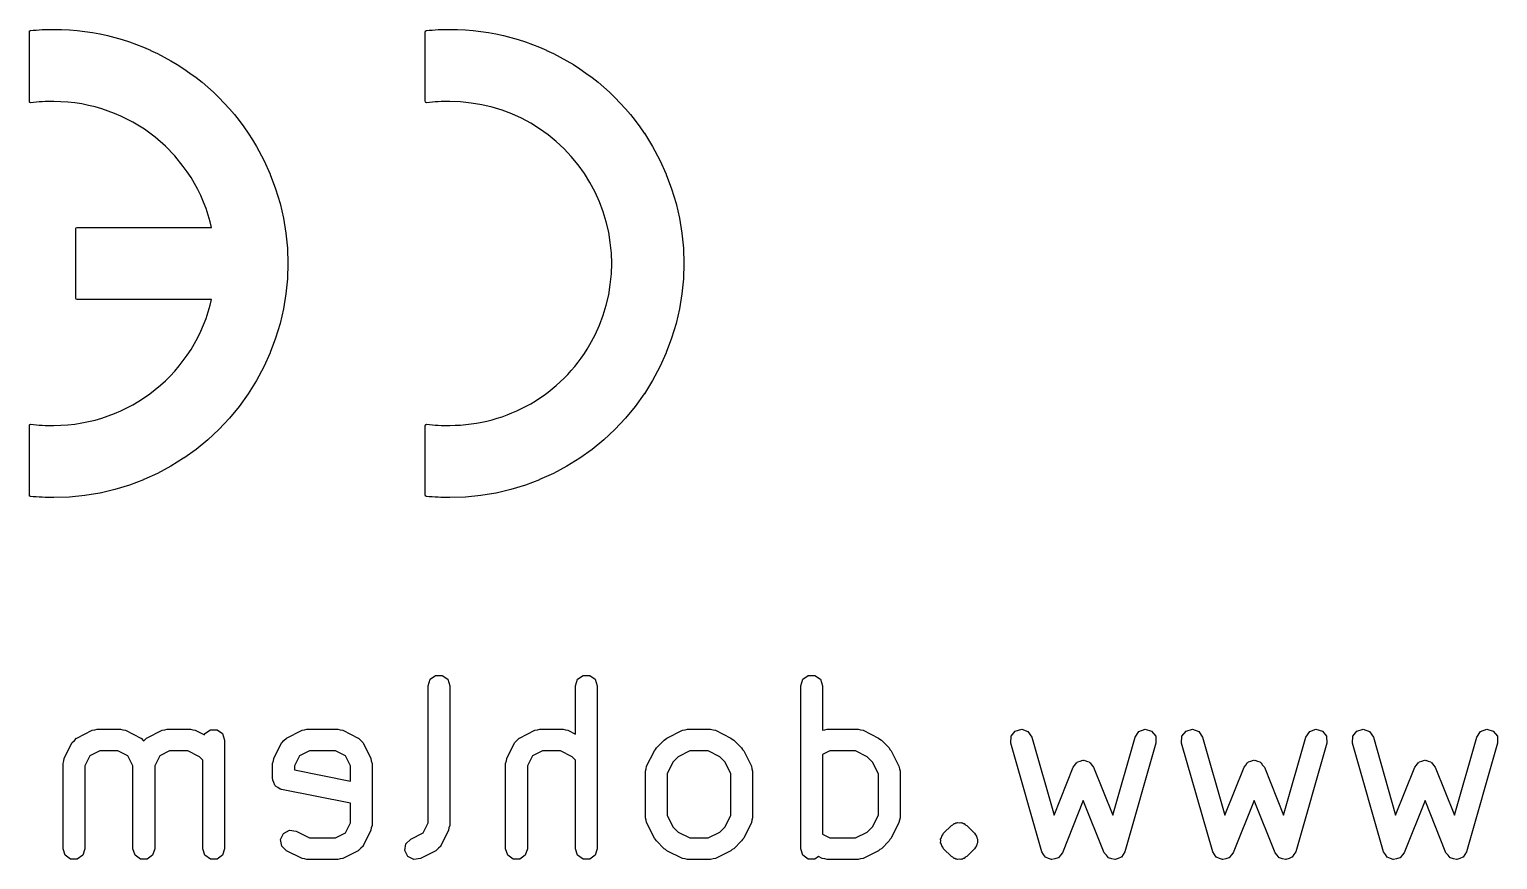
# Model space of a CAD drawing. Extents: x 135.7 to 179.4, y -147.5 to -55.1.
# Drawn here: x 154.61 to 168.11, y -72.15 to -64.52 of the extents above; entities that cross this region are included whole.
import ezdxf

# ---------------------------------------------------------------- set-up
doc = ezdxf.new("R2010")
doc.units = 0
doc.layers.add('BLACK', color=7, linetype='CONTINUOUS')

msp = doc.modelspace()

# ---------------------------------------------------------------- linework, layer by layer
at = {"layer": 'BLACK', "linetype": 'CONTINUOUS'}
for p, q in [((154.606, -64.5369), (154.607, -64.5335)), ((154.606, -65.1797), (154.606, -64.5369)), ((154.607, -64.5335), (154.608, -64.53)), ((154.608, -64.5298), (154.609, -64.5293)), ((154.608, -64.53), (154.608, -64.5298)), ((154.609, -64.5293), (154.612, -64.5279)), ((154.612, -64.5279), (154.615, -64.5262)), ((154.615, -64.5262), (154.642, -64.5237)), ((154.642, -64.5237), (154.669, -64.5215)), ((154.642, -64.5237), (154.642, -64.5237)), ((154.642, -64.5237), (154.642, -64.5237)), ((154.669, -64.5215), (154.696, -64.5196)), ((154.669, -64.5215), (154.669, -64.5215)), ((154.669, -64.5215), (154.669, -64.5215)), ((154.696, -64.5196), (154.723, -64.5181)), ((154.696, -64.5196), (154.696, -64.5196)), ((154.696, -64.5196), (154.696, -64.5196)), ((154.723, -64.5181), (154.75, -64.5169)), ((154.723, -64.5181), (154.723, -64.5181)), ((154.723, -64.5181), (154.723, -64.5181)), ((154.75, -64.5169), (154.777, -64.5161)), ((154.75, -64.5169), (154.75, -64.5169)), ((154.75, -64.5169), (154.75, -64.5169)), ((154.777, -64.5161), (154.803, -64.5156)), ((154.777, -64.5161), (154.777, -64.5161)), ((154.777, -64.5161), (154.777, -64.5161)), ((154.803, -64.5156), (154.804, -64.5156)), ((154.804, -64.5156), (154.83, -64.5154)), ((154.804, -64.5156), (154.804, -64.5156)), ((154.83, -64.5154), (154.831, -64.5155)), ((154.831, -64.5155), (154.831, -64.5154)), ((154.831, -64.5154), (154.902, -64.5166)), ((154.902, -64.5166), (154.902, -64.5167)), ((154.902, -64.5167), (154.903, -64.5166)), ((154.903, -64.5166), (154.974, -64.5202)), ((154.974, -64.5202), (154.974, -64.5202)), ((154.974, -64.5202), (154.974, -64.5202)), ((154.974, -64.5202), (155.045, -64.5261)), ((155.045, -64.5261), (155.045, -64.5262)), ((155.045, -64.5262), (155.045, -64.5261)), ((155.045, -64.5261), (155.116, -64.5343)), ((155.116, -64.5343), (155.116, -64.5344)), ((155.116, -64.5344), (155.116, -64.5344)), ((155.116, -64.5344), (155.186, -64.5448)), ((155.186, -64.5448), (155.186, -64.5449)), ((155.186, -64.5449), (155.186, -64.5449)), ((155.186, -64.5449), (155.255, -64.5576)), ((155.255, -64.5576), (155.255, -64.5577)), ((155.255, -64.5577), (155.256, -64.5577)), ((155.256, -64.5577), (155.324, -64.5727)), ((158.248, -64.5369), (158.25, -64.5335)), ((158.248, -65.1797), (158.248, -64.5369)), ((158.25, -64.5335), (158.251, -64.53)), ((158.251, -64.5298), (158.252, -64.5293)), ((158.251, -64.53), (158.251, -64.5298)), ((158.252, -64.5293), (158.255, -64.5279)), ((158.255, -64.5279), (158.258, -64.5262)), ((158.258, -64.5262), (158.285, -64.5237)), ((158.285, -64.5237), (158.312, -64.5215)), ((158.285, -64.5237), (158.285, -64.5237)), ((158.285, -64.5237), (158.285, -64.5237)), ((158.312, -64.5215), (158.339, -64.5196)), ((158.312, -64.5215), (158.312, -64.5215)), ((158.312, -64.5215), (158.312, -64.5215)), ((158.339, -64.5196), (158.365, -64.5181)), ((158.339, -64.5196), (158.339, -64.5196)), ((158.339, -64.5196), (158.339, -64.5196)), ((158.365, -64.5181), (158.366, -64.5181)), ((158.366, -64.5181), (158.392, -64.5169)), ((158.366, -64.5181), (158.366, -64.5181)), ((158.392, -64.5169), (158.392, -64.5169)), ((158.392, -64.5169), (158.393, -64.5169)), ((158.393, -64.5169), (158.419, -64.5161)), ((158.419, -64.5161), (158.419, -64.5161)), ((158.419, -64.5161), (158.42, -64.5161)), ((158.42, -64.5161), (158.446, -64.5156)), ((158.446, -64.5156), (158.473, -64.5154)), ((158.446, -64.5156), (158.446, -64.5156)), ((158.446, -64.5156), (158.446, -64.5156)), ((158.473, -64.5155), (158.474, -64.5154)), ((158.473, -64.5154), (158.473, -64.5155)), ((158.474, -64.5154), (158.545, -64.5166)), ((158.545, -64.5166), (158.545, -64.5167)), ((158.545, -64.5167), (158.545, -64.5166)), ((158.545, -64.5166), (158.617, -64.5202)), ((158.617, -64.5202), (158.617, -64.5202)), ((158.617, -64.5202), (158.617, -64.5202)), ((158.617, -64.5202), (158.688, -64.5261)), ((158.688, -64.5261), (158.688, -64.5262)), ((158.688, -64.5262), (158.688, -64.5261)), ((158.688, -64.5261), (158.758, -64.5343)), ((158.758, -64.5343), (158.759, -64.5344)), ((158.759, -64.5344), (158.759, -64.5344)), ((158.759, -64.5344), (158.829, -64.5448)), ((158.829, -64.5448), (158.829, -64.5449)), ((158.829, -64.5449), (158.829, -64.5449)), ((158.829, -64.5449), (158.898, -64.5576)), ((158.898, -64.5576), (158.898, -64.5577)), ((158.898, -64.5577), (158.898, -64.5577)), ((158.898, -64.5577), (158.967, -64.5727)), ((155.324, -64.5727), (155.324, -64.5728)), ((155.324, -64.5728), (155.324, -64.5728)), ((155.324, -64.5728), (155.392, -64.5899)), ((155.392, -64.5899), (155.392, -64.59)), ((155.392, -64.59), (155.393, -64.59)), ((155.393, -64.59), (155.46, -64.6093)), ((155.46, -64.6093), (155.46, -64.6094)), ((155.46, -64.6094), (155.46, -64.6094)), ((155.46, -64.6094), (155.526, -64.6309)), ((155.526, -64.6309), (155.526, -64.631)), ((155.526, -64.631), (155.527, -64.631)), ((155.527, -64.631), (155.592, -64.6546)), ((155.592, -64.6546), (155.592, -64.6547)), ((155.592, -64.6547), (155.593, -64.6547)), ((155.593, -64.6547), (155.657, -64.6804)), ((155.657, -64.6804), (155.657, -64.6805)), ((155.657, -64.6805), (155.657, -64.6805)), ((155.657, -64.6805), (155.721, -64.7082)), ((158.967, -64.5727), (158.967, -64.5728)), ((158.967, -64.5728), (158.967, -64.5728)), ((158.967, -64.5728), (159.035, -64.5899)), ((159.035, -64.5899), (159.035, -64.59)), ((159.035, -64.59), (159.035, -64.59)), ((159.035, -64.59), (159.103, -64.6093)), ((159.103, -64.6093), (159.103, -64.6094)), ((159.103, -64.6094), (159.103, -64.6094)), ((159.103, -64.6094), (159.169, -64.6309)), ((159.169, -64.6309), (159.169, -64.631)), ((159.169, -64.631), (159.17, -64.631)), ((159.17, -64.631), (159.235, -64.6546)), ((159.235, -64.6546), (159.235, -64.6547)), ((159.235, -64.6547), (159.235, -64.6547)), ((159.235, -64.6547), (159.3, -64.6804)), ((159.3, -64.6804), (159.3, -64.6805)), ((159.3, -64.6805), (159.3, -64.6805)), ((159.3, -64.6805), (159.364, -64.7082)), ((155.721, -64.7082), (155.721, -64.7083)), ((155.721, -64.7083), (155.721, -64.7083)), ((155.721, -64.7083), (155.784, -64.7381)), ((155.784, -64.7381), (155.784, -64.7382)), ((155.784, -64.7382), (155.785, -64.7382)), ((155.785, -64.7382), (155.846, -64.77)), ((155.846, -64.77), (155.846, -64.7701)), ((155.846, -64.7701), (155.847, -64.7701)), ((155.847, -64.7701), (155.907, -64.8038)), ((155.907, -64.8038), (155.907, -64.804)), ((155.907, -64.804), (155.907, -64.804)), ((155.907, -64.804), (155.967, -64.8397)), ((159.364, -64.7082), (159.364, -64.7083)), ((159.364, -64.7083), (159.364, -64.7083)), ((159.364, -64.7083), (159.427, -64.7381)), ((159.427, -64.7381), (159.427, -64.7382)), ((159.427, -64.7382), (159.427, -64.7382)), ((159.427, -64.7382), (159.489, -64.77)), ((159.489, -64.77), (159.489, -64.7701)), ((159.489, -64.7701), (159.489, -64.7701)), ((159.489, -64.7701), (159.55, -64.8038)), ((159.55, -64.8038), (159.55, -64.804)), ((159.55, -64.804), (159.55, -64.804)), ((159.55, -64.804), (159.61, -64.8397)), ((155.967, -64.8397), (155.967, -64.8398)), ((155.967, -64.8398), (155.967, -64.8398)), ((155.967, -64.8398), (156.026, -64.8774)), ((156.026, -64.8774), (156.026, -64.8776)), ((156.026, -64.8776), (156.026, -64.8776)), ((156.026, -64.8776), (156.083, -64.9171)), ((156.083, -64.9171), (156.083, -64.9172)), ((156.083, -64.9172), (156.083, -64.9173)), ((156.083, -64.9173), (156.139, -64.9586)), ((156.139, -64.9586), (156.139, -64.9587)), ((156.139, -64.9587), (156.139, -64.9588)), ((156.139, -64.9588), (156.194, -65.0019)), ((159.61, -64.8397), (159.61, -64.8398)), ((159.61, -64.8398), (159.61, -64.8398)), ((159.61, -64.8398), (159.668, -64.8774)), ((159.668, -64.8774), (159.669, -64.8776)), ((159.669, -64.8776), (159.669, -64.8776)), ((159.669, -64.8776), (159.726, -64.9171)), ((159.726, -64.9171), (159.726, -64.9172)), ((159.726, -64.9172), (159.726, -64.9173)), ((159.726, -64.9173), (159.782, -64.9586)), ((159.782, -64.9586), (159.782, -64.9587)), ((159.782, -64.9587), (159.782, -64.9588)), ((159.782, -64.9588), (159.837, -65.0019)), ((156.194, -65.0019), (156.194, -65.0021)), ((156.194, -65.0021), (156.194, -65.0021)), ((156.194, -65.0021), (156.247, -65.0471)), ((156.247, -65.0471), (156.247, -65.0472)), ((156.247, -65.0472), (156.248, -65.0473)), ((156.248, -65.0473), (156.299, -65.094)), ((156.299, -65.094), (156.299, -65.0942)), ((156.299, -65.0942), (156.3, -65.0943)), ((156.3, -65.0943), (156.35, -65.1427)), ((159.837, -65.0019), (159.837, -65.0021)), ((159.837, -65.0021), (159.837, -65.0021)), ((159.837, -65.0021), (159.89, -65.0471)), ((159.89, -65.0471), (159.89, -65.0472)), ((159.89, -65.0472), (159.89, -65.0473)), ((159.89, -65.0473), (159.942, -65.094)), ((159.942, -65.094), (159.942, -65.0942)), ((159.942, -65.0942), (159.942, -65.0943)), ((159.942, -65.0943), (159.993, -65.1427)), ((154.606, -65.1803), (154.606, -65.1797)), ((154.606, -65.1809), (154.606, -65.1803)), ((154.607, -65.184), (154.606, -65.1809)), ((154.609, -65.1873), (154.607, -65.184)), ((154.609, -65.1875), (154.609, -65.1873)), ((154.61, -65.1881), (154.609, -65.1875)), ((154.613, -65.1891), (154.61, -65.1881)), ((154.616, -65.1904), (154.613, -65.1891)), ((154.617, -65.1902), (154.616, -65.1904)), ((154.644, -65.1874), (154.617, -65.1904)), ((154.617, -65.1904), (154.617, -65.1902)), ((154.671, -65.1848), (154.644, -65.1874)), ((154.697, -65.1828), (154.671, -65.1848)), ((154.724, -65.1812), (154.697, -65.1828)), ((154.75, -65.1801), (154.724, -65.1812)), ((154.777, -65.1795), (154.75, -65.1801)), ((154.804, -65.1794), (154.777, -65.1795)), ((154.83, -65.1797), (154.804, -65.1794)), ((154.896, -65.1811), (154.83, -65.1797)), ((154.96, -65.1853), (154.896, -65.1811)), ((155.024, -65.1923), (154.96, -65.1853)), ((155.088, -65.2019), (155.024, -65.1923)), ((155.15, -65.2142), (155.088, -65.2019)), ((155.212, -65.2291), (155.15, -65.2142)), ((155.272, -65.2465), (155.212, -65.2291)), ((156.35, -65.1427), (156.35, -65.1429)), ((156.35, -65.1429), (156.35, -65.143)), ((156.35, -65.143), (156.399, -65.1931)), ((156.399, -65.1931), (156.399, -65.1933)), ((156.399, -65.1933), (156.399, -65.1934)), ((156.399, -65.1934), (156.446, -65.2453)), ((158.249, -65.1803), (158.248, -65.1797)), ((158.248, -65.1809), (158.249, -65.1803)), ((158.25, -65.184), (158.248, -65.1809)), ((158.252, -65.1873), (158.25, -65.184)), ((158.252, -65.1875), (158.252, -65.1873)), ((158.252, -65.1881), (158.252, -65.1875)), ((158.256, -65.1891), (158.252, -65.1881)), ((158.259, -65.1904), (158.256, -65.1891)), ((158.26, -65.1902), (158.259, -65.1904)), ((158.287, -65.1874), (158.26, -65.1904)), ((158.26, -65.1904), (158.26, -65.1902)), ((158.313, -65.1848), (158.287, -65.1874)), ((158.34, -65.1828), (158.313, -65.1848)), ((158.367, -65.1812), (158.34, -65.1828)), ((158.393, -65.1801), (158.367, -65.1812)), ((158.42, -65.1795), (158.393, -65.1801)), ((158.446, -65.1794), (158.42, -65.1795)), ((158.473, -65.1797), (158.446, -65.1794)), ((158.573, -65.183), (158.473, -65.1797)), ((158.671, -65.1928), (158.573, -65.183)), ((158.767, -65.2089), (158.671, -65.1928)), ((158.862, -65.2312), (158.767, -65.2089)), ((158.955, -65.2596), (158.862, -65.2312)), ((159.993, -65.1427), (159.993, -65.1429)), ((159.993, -65.1429), (159.993, -65.143)), ((159.993, -65.143), (160.042, -65.1931)), ((160.042, -65.1931), (160.042, -65.1933)), ((160.042, -65.1933), (160.042, -65.1934)), ((160.042, -65.1934), (160.089, -65.2453)), ((155.332, -65.2664), (155.272, -65.2465)), ((155.39, -65.2887), (155.332, -65.2664)), ((155.448, -65.3134), (155.39, -65.2887)), ((155.559, -65.3697), (155.448, -65.3134)), ((156.446, -65.2453), (156.446, -65.2454)), ((156.446, -65.2454), (156.447, -65.2455)), ((156.447, -65.2455), (156.492, -65.299)), ((156.492, -65.299), (156.492, -65.2992)), ((156.492, -65.2992), (156.492, -65.2993)), ((156.492, -65.2993), (156.536, -65.3545)), ((156.536, -65.3545), (156.536, -65.3547)), ((156.536, -65.3547), (156.537, -65.3548)), ((156.537, -65.3548), (156.579, -65.4115)), ((159.045, -65.2938), (158.955, -65.2596)), ((159.133, -65.3337), (159.045, -65.2938)), ((159.218, -65.3792), (159.133, -65.3337)), ((160.089, -65.2453), (160.089, -65.2454)), ((160.089, -65.2454), (160.089, -65.2455)), ((160.089, -65.2455), (160.135, -65.299)), ((160.135, -65.299), (160.135, -65.2992)), ((160.135, -65.2992), (160.135, -65.2993)), ((160.135, -65.2993), (160.179, -65.3545)), ((160.179, -65.3545), (160.179, -65.3547)), ((160.179, -65.3547), (160.179, -65.3548)), ((160.179, -65.3548), (160.222, -65.4115)), ((155.664, -65.4349), (155.559, -65.3697)), ((155.764, -65.5085), (155.664, -65.4349)), ((156.579, -65.4115), (156.579, -65.4117)), ((156.579, -65.4117), (156.579, -65.4118)), ((156.579, -65.4118), (156.62, -65.4701)), ((156.62, -65.4701), (156.62, -65.4703)), ((156.62, -65.4703), (156.62, -65.4704)), ((156.62, -65.4704), (156.658, -65.5303)), ((159.3, -65.4301), (159.218, -65.3792)), ((159.378, -65.4862), (159.3, -65.4301)), ((159.453, -65.5474), (159.378, -65.4862)), ((160.222, -65.4115), (160.222, -65.4117)), ((160.222, -65.4117), (160.222, -65.4118)), ((160.222, -65.4118), (160.262, -65.4701)), ((160.262, -65.4701), (160.262, -65.4703)), ((160.262, -65.4703), (160.263, -65.4704)), ((160.263, -65.4704), (160.301, -65.5303)), ((155.857, -65.5901), (155.764, -65.5085)), ((155.944, -65.6793), (155.857, -65.5901)), ((156.658, -65.5303), (156.658, -65.5305)), ((156.658, -65.5305), (156.659, -65.5306)), ((156.659, -65.5306), (156.695, -65.592)), ((156.695, -65.592), (156.696, -65.5923)), ((156.696, -65.5923), (156.696, -65.5925)), ((156.696, -65.5925), (156.763, -65.7185)), ((159.524, -65.6136), (159.453, -65.5474)), ((159.591, -65.6845), (159.524, -65.6136)), ((160.301, -65.5303), (160.301, -65.5305)), ((160.301, -65.5305), (160.301, -65.5306)), ((160.301, -65.5306), (160.338, -65.592)), ((160.338, -65.592), (160.338, -65.5923)), ((160.338, -65.5923), (160.339, -65.5925)), ((160.339, -65.5925), (160.406, -65.7185)), ((156.022, -65.7757), (155.944, -65.6793)), ((156.763, -65.7185), (156.763, -65.7189)), ((156.763, -65.7189), (156.763, -65.7192)), ((156.763, -65.7192), (156.822, -65.8484)), ((159.653, -65.76), (159.591, -65.6845)), ((159.711, -65.84), (159.653, -65.76)), ((160.406, -65.7185), (160.406, -65.7189)), ((160.406, -65.7189), (160.406, -65.7192)), ((160.406, -65.7192), (160.464, -65.8484)), ((156.059, -65.8264), (156.022, -65.7757)), ((156.093, -65.8787), (156.059, -65.8264)), ((156.125, -65.9327), (156.093, -65.8787)), ((156.822, -65.8484), (156.822, -65.8488)), ((156.822, -65.8488), (156.822, -65.849)), ((156.822, -65.849), (156.871, -65.9809)), ((159.763, -65.9243), (159.711, -65.84)), ((160.464, -65.8484), (160.465, -65.8488)), ((160.465, -65.8488), (160.465, -65.849)), ((160.465, -65.849), (160.514, -65.9809)), ((156.155, -65.9881), (156.125, -65.9327)), ((156.183, -66.045), (156.155, -65.9881)), ((156.871, -65.9809), (156.871, -65.9813)), ((156.871, -65.9813), (156.871, -65.9816)), ((156.871, -65.9816), (156.912, -66.1157)), ((159.81, -66.0119), (159.763, -65.9243)), ((159.85, -66.1017), (159.81, -66.0119)), ((160.514, -65.9809), (160.514, -65.9813)), ((160.514, -65.9813), (160.514, -65.9816)), ((160.514, -65.9816), (160.555, -66.1157)), ((156.208, -66.1034), (156.183, -66.045)), ((156.231, -66.1631), (156.208, -66.1034)), ((156.252, -66.2241), (156.231, -66.1631)), ((156.912, -66.1157), (156.912, -66.1161)), ((156.912, -66.1161), (156.912, -66.1164)), ((156.912, -66.1164), (156.943, -66.2524)), ((159.885, -66.1934), (159.85, -66.1017)), ((160.555, -66.1157), (160.555, -66.1161)), ((160.555, -66.1161), (160.555, -66.1164)), ((160.555, -66.1164), (160.586, -66.2524)), ((156.27, -66.2864), (156.252, -66.2241)), ((156.282, -66.3368), (156.27, -66.2864)), ((156.943, -66.2524), (156.943, -66.2527)), ((156.943, -66.2527), (156.944, -66.2531)), ((156.944, -66.2531), (156.966, -66.3904)), ((159.913, -66.2866), (159.885, -66.1934)), ((159.935, -66.3811), (159.913, -66.2866)), ((160.586, -66.2524), (160.586, -66.2527)), ((160.586, -66.2527), (160.586, -66.2531)), ((160.586, -66.2531), (160.609, -66.3904)), ((155.034, -66.3475), (155.037, -66.34)), ((155.034, -66.9904), (155.034, -66.3475)), ((155.037, -66.34), (155.045, -66.3368)), ((155.045, -66.3368), (156.282, -66.3368)), ((156.966, -66.3904), (156.966, -66.3907)), ((156.966, -66.3907), (156.966, -66.3911)), ((156.966, -66.3911), (156.98, -66.5293)), ((159.95, -66.4765), (159.935, -66.3811)), ((160.609, -66.3904), (160.609, -66.3907)), ((160.609, -66.3907), (160.609, -66.3911)), ((160.609, -66.3911), (160.622, -66.5293)), ((156.98, -66.5293), (156.979, -66.5296)), ((156.979, -66.5296), (156.98, -66.53)), ((156.98, -66.53), (156.984, -66.6686)), ((159.96, -66.5726), (159.95, -66.4765)), ((159.963, -66.669), (159.96, -66.5726)), ((160.622, -66.5293), (160.622, -66.5296)), ((160.622, -66.5296), (160.622, -66.53)), ((160.622, -66.53), (160.627, -66.6686)), ((156.984, -66.6693), (156.98, -66.808)), ((156.984, -66.6686), (156.984, -66.669)), ((156.984, -66.669), (156.984, -66.6693)), ((159.96, -66.7653), (159.963, -66.669)), ((160.627, -66.6693), (160.622, -66.808)), ((160.627, -66.6686), (160.627, -66.669)), ((160.627, -66.669), (160.627, -66.6693)), ((156.98, -66.8087), (156.966, -66.9469)), ((156.98, -66.808), (156.979, -66.8083)), ((156.979, -66.8083), (156.98, -66.8087)), ((159.95, -66.8614), (159.96, -66.7653)), ((160.622, -66.8087), (160.609, -66.9469)), ((160.622, -66.808), (160.622, -66.8083)), ((160.622, -66.8083), (160.622, -66.8087)), ((156.966, -66.9476), (156.944, -67.0849)), ((156.966, -66.9469), (156.966, -66.9472)), ((156.966, -66.9472), (156.966, -66.9476)), ((159.913, -67.0513), (159.935, -66.9568)), ((159.935, -66.9568), (159.95, -66.8614)), ((160.609, -66.9476), (160.586, -67.0849)), ((160.609, -66.9469), (160.609, -66.9472)), ((160.609, -66.9472), (160.609, -66.9476)), ((155.037, -66.998), (155.034, -66.9904)), ((155.045, -67.0011), (155.037, -66.998)), ((156.282, -67.0011), (155.045, -67.0011)), ((156.231, -67.1749), (156.252, -67.1139)), ((156.252, -67.1139), (156.27, -67.0516)), ((156.27, -67.0516), (156.282, -67.0011)), ((156.943, -67.0856), (156.912, -67.2215)), ((156.944, -67.0849), (156.943, -67.0852)), ((156.943, -67.0852), (156.943, -67.0856)), ((159.885, -67.1446), (159.913, -67.0513)), ((160.586, -67.0856), (160.555, -67.2215)), ((160.586, -67.0849), (160.586, -67.0852)), ((160.586, -67.0852), (160.586, -67.0856)), ((156.183, -67.2929), (156.208, -67.2346)), ((156.208, -67.2346), (156.231, -67.1749)), ((156.912, -67.2222), (156.871, -67.3564)), ((156.912, -67.2215), (156.912, -67.2218)), ((156.912, -67.2218), (156.912, -67.2222)), ((159.81, -67.326), (159.85, -67.2362)), ((159.85, -67.2362), (159.885, -67.1446)), ((160.555, -67.2222), (160.514, -67.3564)), ((160.555, -67.2215), (160.555, -67.2218)), ((160.555, -67.2218), (160.555, -67.2222)), ((156.125, -67.4053), (156.155, -67.3499)), ((156.155, -67.3499), (156.183, -67.2929)), ((156.871, -67.357), (156.822, -67.4889)), ((156.871, -67.3564), (156.871, -67.3566)), ((156.871, -67.3566), (156.871, -67.357)), ((159.763, -67.4137), (159.81, -67.326)), ((160.514, -67.357), (160.465, -67.4889)), ((160.514, -67.3564), (160.514, -67.3566)), ((160.514, -67.3566), (160.514, -67.357)), ((156.022, -67.5623), (156.059, -67.5116)), ((156.059, -67.5116), (156.093, -67.4592)), ((156.093, -67.4592), (156.125, -67.4053)), ((156.822, -67.4896), (156.763, -67.6188)), ((156.822, -67.4889), (156.822, -67.4892)), ((156.822, -67.4892), (156.822, -67.4896)), ((159.683, -67.5385), (159.711, -67.4979)), ((159.711, -67.4979), (159.738, -67.4563)), ((159.738, -67.4563), (159.763, -67.4137)), ((160.464, -67.4896), (160.406, -67.6188)), ((160.465, -67.4892), (160.464, -67.4896)), ((160.465, -67.4889), (160.465, -67.4892)), ((155.901, -67.7042), (155.944, -67.6587)), ((155.944, -67.6587), (155.984, -67.6114)), ((155.984, -67.6114), (156.022, -67.5623)), ((156.763, -67.6194), (156.696, -67.7454)), ((156.763, -67.6188), (156.763, -67.619)), ((156.763, -67.619), (156.763, -67.6194)), ((159.558, -67.6895), (159.591, -67.6535)), ((159.591, -67.6535), (159.623, -67.6162)), ((159.623, -67.6162), (159.653, -67.5779)), ((159.653, -67.5779), (159.683, -67.5385)), ((160.406, -67.6194), (160.339, -67.7454)), ((160.406, -67.6188), (160.406, -67.619)), ((160.406, -67.619), (160.406, -67.6194)), ((155.764, -67.8295), (155.812, -67.7896)), ((155.812, -67.7896), (155.857, -67.7478)), ((155.857, -67.7478), (155.901, -67.7042)), ((156.695, -67.7461), (156.62, -67.8674)), ((156.696, -67.7454), (156.695, -67.7457)), ((156.695, -67.7457), (156.695, -67.7461)), ((159.416, -67.8217), (159.453, -67.7905)), ((159.453, -67.7905), (159.489, -67.758)), ((159.489, -67.758), (159.524, -67.7244)), ((159.524, -67.7244), (159.558, -67.6895)), ((160.338, -67.7461), (160.263, -67.8674)), ((160.339, -67.7454), (160.338, -67.7457)), ((160.338, -67.7457), (160.338, -67.7461)), ((155.612, -67.9367), (155.664, -67.903)), ((155.664, -67.903), (155.715, -67.8673)), ((155.715, -67.8673), (155.764, -67.8295)), ((156.619, -67.8679), (156.537, -67.983)), ((156.62, -67.8676), (156.619, -67.8679)), ((156.62, -67.8674), (156.62, -67.8676)), ((159.218, -67.9587), (159.259, -67.934)), ((159.259, -67.934), (159.3, -67.9078)), ((159.3, -67.9078), (159.34, -67.8804)), ((159.34, -67.8804), (159.378, -67.8517)), ((159.378, -67.8517), (159.416, -67.8217)), ((160.262, -67.8679), (160.18, -67.983)), ((160.263, -67.8674), (160.262, -67.8676)), ((160.262, -67.8676), (160.262, -67.8679)), ((155.332, -68.0715), (155.39, -68.0492)), ((155.39, -68.0492), (155.448, -68.0245)), ((155.448, -68.0245), (155.504, -67.9975)), ((155.504, -67.9975), (155.559, -67.9682)), ((155.559, -67.9682), (155.612, -67.9367)), ((156.536, -67.9836), (156.447, -68.0923)), ((156.537, -67.983), (156.536, -67.9832)), ((156.536, -67.9832), (156.536, -67.9836)), ((158.955, -68.0784), (159, -68.062)), ((159, -68.062), (159.045, -68.0442)), ((159.045, -68.0442), (159.089, -68.0249)), ((159.089, -68.0249), (159.133, -68.0042)), ((159.133, -68.0042), (159.176, -67.9822)), ((159.176, -67.9822), (159.218, -67.9587)), ((160.179, -67.9836), (160.09, -68.0923)), ((160.18, -67.983), (160.179, -67.9832)), ((160.179, -67.9832), (160.179, -67.9836)), ((154.606, -68.157), (154.607, -68.1539)), ((154.606, -68.1576), (154.606, -68.157)), ((154.606, -68.1582), (154.606, -68.1576)), ((154.606, -68.8011), (154.606, -68.1582)), ((154.607, -68.1539), (154.609, -68.1507)), ((154.609, -68.1504), (154.61, -68.1499)), ((154.609, -68.1507), (154.609, -68.1504)), ((154.61, -68.1499), (154.613, -68.1489)), ((154.613, -68.1489), (154.616, -68.1475)), ((154.616, -68.1475), (154.617, -68.1478)), ((154.617, -68.1478), (154.617, -68.1476)), ((154.617, -68.1476), (154.644, -68.1506)), ((154.644, -68.1506), (154.671, -68.1531)), ((154.671, -68.1531), (154.697, -68.1552)), ((154.697, -68.1552), (154.724, -68.1567)), ((154.724, -68.1567), (154.75, -68.1578)), ((154.75, -68.1578), (154.777, -68.1585)), ((154.777, -68.1585), (154.804, -68.1586)), ((154.804, -68.1586), (154.83, -68.1583)), ((154.83, -68.1583), (154.896, -68.1568)), ((154.896, -68.1568), (154.96, -68.1526)), ((154.96, -68.1526), (155.024, -68.1457)), ((155.024, -68.1457), (155.088, -68.136)), ((155.088, -68.136), (155.15, -68.1237)), ((155.15, -68.1237), (155.212, -68.1088)), ((155.212, -68.1088), (155.272, -68.0914)), ((155.272, -68.0914), (155.332, -68.0715)), ((156.35, -68.1954), (156.248, -68.2905)), ((156.446, -68.0928), (156.35, -68.1949)), ((156.35, -68.1949), (156.35, -68.195)), ((156.35, -68.195), (156.35, -68.1954)), ((156.447, -68.0923), (156.446, -68.0925)), ((156.446, -68.0925), (156.446, -68.0928)), ((158.248, -68.157), (158.25, -68.1539)), ((158.249, -68.1576), (158.248, -68.157)), ((158.248, -68.1582), (158.249, -68.1576)), ((158.248, -68.8011), (158.248, -68.1582)), ((158.25, -68.1539), (158.252, -68.1507)), ((158.252, -68.1499), (158.256, -68.1489)), ((158.252, -68.1504), (158.252, -68.1499)), ((158.252, -68.1507), (158.252, -68.1504)), ((158.256, -68.1489), (158.259, -68.1475)), ((158.259, -68.1475), (158.26, -68.1478)), ((158.26, -68.1478), (158.26, -68.1476)), ((158.26, -68.1476), (158.287, -68.1506)), ((158.287, -68.1506), (158.313, -68.1531)), ((158.313, -68.1531), (158.34, -68.1552)), ((158.34, -68.1552), (158.367, -68.1567)), ((158.367, -68.1567), (158.393, -68.1578)), ((158.393, -68.1578), (158.42, -68.1585)), ((158.42, -68.1585), (158.446, -68.1586)), ((158.446, -68.1586), (158.473, -68.1583)), ((158.473, -68.1583), (158.523, -68.1574)), ((158.473, -68.1583), (158.473, -68.1583)), ((158.523, -68.1574), (158.573, -68.155)), ((158.573, -68.155), (158.622, -68.1509)), ((158.622, -68.1509), (158.671, -68.1452)), ((158.671, -68.1452), (158.719, -68.1379)), ((158.719, -68.1379), (158.767, -68.129)), ((158.767, -68.129), (158.815, -68.1186)), ((158.815, -68.1186), (158.862, -68.1067)), ((158.862, -68.1067), (158.909, -68.0933)), ((158.909, -68.0933), (158.955, -68.0784)), ((159.993, -68.1954), (159.891, -68.2905)), ((160.089, -68.0928), (159.993, -68.1949)), ((159.993, -68.1949), (159.993, -68.195)), ((159.993, -68.195), (159.993, -68.1954)), ((160.09, -68.0923), (160.089, -68.0925)), ((160.089, -68.0925), (160.089, -68.0928)), ((156.247, -68.291), (156.14, -68.3791)), ((156.248, -68.2905), (156.247, -68.2907)), ((156.247, -68.2907), (156.247, -68.291)), ((159.89, -68.291), (159.782, -68.3791)), ((159.891, -68.2905), (159.89, -68.2907)), ((159.89, -68.2907), (159.89, -68.291)), ((156.025, -68.4606), (155.908, -68.5338)), ((156.026, -68.4603), (156.025, -68.4606)), ((156.139, -68.3795), (156.026, -68.4602)), ((156.026, -68.4602), (156.026, -68.4603)), ((156.14, -68.3791), (156.139, -68.3792)), ((156.139, -68.3792), (156.139, -68.3795)), ((159.668, -68.4606), (159.55, -68.5338)), ((159.669, -68.4603), (159.668, -68.4606)), ((159.782, -68.3795), (159.669, -68.4602)), ((159.669, -68.4602), (159.669, -68.4603)), ((159.782, -68.3791), (159.782, -68.3792)), ((159.782, -68.3792), (159.782, -68.3795)), ((155.784, -68.5999), (155.658, -68.6574)), ((155.785, -68.5996), (155.784, -68.5997)), ((155.784, -68.5997), (155.784, -68.5999)), ((155.907, -68.5342), (155.785, -68.5996)), ((155.908, -68.5338), (155.907, -68.5339)), ((155.907, -68.5339), (155.907, -68.5342)), ((159.427, -68.5999), (159.3, -68.6574)), ((159.428, -68.5996), (159.427, -68.5997)), ((159.427, -68.5997), (159.427, -68.5999)), ((159.55, -68.5342), (159.428, -68.5996)), ((159.55, -68.5338), (159.55, -68.5339)), ((159.55, -68.5339), (159.55, -68.5342)), ((155.526, -68.7071), (155.393, -68.7479)), ((155.527, -68.7069), (155.526, -68.7069)), ((155.526, -68.7069), (155.526, -68.7071)), ((155.657, -68.6577), (155.527, -68.7069)), ((155.658, -68.6574), (155.657, -68.6574)), ((155.657, -68.6574), (155.657, -68.6577)), ((159.169, -68.7071), (159.036, -68.7479)), ((159.17, -68.7069), (159.169, -68.7069)), ((159.169, -68.7069), (159.169, -68.7071)), ((159.3, -68.6577), (159.17, -68.7069)), ((159.3, -68.6574), (159.3, -68.6574)), ((159.3, -68.6574), (159.3, -68.6577)), ((154.607, -68.8044), (154.606, -68.8011)), ((154.608, -68.8079), (154.607, -68.8044)), ((154.608, -68.8082), (154.608, -68.8079)), ((154.609, -68.8087), (154.608, -68.8082)), ((154.612, -68.8101), (154.609, -68.8087)), ((154.615, -68.8118), (154.612, -68.8101)), ((154.642, -68.8143), (154.615, -68.8118)), ((154.669, -68.8165), (154.642, -68.8143)), ((154.642, -68.8143), (154.642, -68.8143)), ((154.642, -68.8143), (154.642, -68.8143)), ((154.669, -68.8165), (154.669, -68.8164)), ((154.669, -68.8164), (154.669, -68.8165)), ((154.696, -68.8183), (154.669, -68.8165)), ((154.723, -68.8198), (154.696, -68.8183)), ((154.696, -68.8183), (154.696, -68.8183)), ((154.696, -68.8183), (154.696, -68.8183)), ((154.75, -68.821), (154.723, -68.8198)), ((154.723, -68.8198), (154.723, -68.8198)), ((154.723, -68.8198), (154.723, -68.8198)), ((154.777, -68.8219), (154.75, -68.821)), ((154.75, -68.821), (154.75, -68.821)), ((154.75, -68.821), (154.75, -68.821)), ((154.777, -68.8219), (154.777, -68.8218)), ((154.777, -68.8218), (154.777, -68.8219)), ((154.803, -68.8224), (154.777, -68.8219)), ((154.804, -68.8224), (154.803, -68.8224)), ((154.83, -68.8225), (154.804, -68.8224)), ((154.804, -68.8224), (154.804, -68.8224)), ((154.831, -68.8225), (154.83, -68.8225)), ((154.974, -68.8178), (154.831, -68.8225)), ((154.831, -68.8225), (154.831, -68.8225)), ((155.115, -68.8036), (154.974, -68.8177)), ((154.974, -68.8177), (154.974, -68.8176)), ((154.974, -68.8176), (154.974, -68.8178)), ((155.116, -68.8035), (155.115, -68.8036)), ((155.255, -68.7803), (155.116, -68.8036)), ((155.116, -68.8036), (155.116, -68.8035)), ((155.256, -68.7802), (155.255, -68.7801)), ((155.255, -68.7801), (155.255, -68.7803)), ((155.392, -68.7481), (155.256, -68.7802)), ((155.393, -68.7479), (155.392, -68.7479)), ((155.392, -68.7479), (155.392, -68.7481)), ((158.25, -68.8044), (158.248, -68.8011)), ((158.251, -68.8079), (158.25, -68.8044)), ((158.251, -68.8082), (158.251, -68.8079)), ((158.252, -68.8087), (158.251, -68.8082)), ((158.255, -68.8101), (158.252, -68.8087)), ((158.258, -68.8118), (158.255, -68.8101)), ((158.285, -68.8143), (158.258, -68.8118)), ((158.312, -68.8165), (158.285, -68.8143)), ((158.285, -68.8143), (158.285, -68.8143)), ((158.285, -68.8143), (158.285, -68.8143)), ((158.312, -68.8165), (158.312, -68.8164)), ((158.312, -68.8164), (158.312, -68.8165)), ((158.339, -68.8183), (158.312, -68.8165)), ((158.365, -68.8198), (158.339, -68.8183)), ((158.339, -68.8183), (158.339, -68.8183)), ((158.339, -68.8183), (158.339, -68.8183)), ((158.366, -68.8198), (158.365, -68.8198)), ((158.392, -68.821), (158.366, -68.8198)), ((158.366, -68.8198), (158.366, -68.8198)), ((158.393, -68.821), (158.392, -68.821)), ((158.392, -68.821), (158.392, -68.821)), ((158.419, -68.8219), (158.393, -68.821)), ((158.42, -68.8219), (158.419, -68.8218)), ((158.419, -68.8218), (158.419, -68.8219)), ((158.446, -68.8224), (158.42, -68.8219)), ((158.473, -68.8225), (158.446, -68.8224)), ((158.446, -68.8224), (158.446, -68.8224)), ((158.446, -68.8224), (158.446, -68.8224)), ((158.474, -68.8225), (158.473, -68.8225)), ((158.617, -68.8178), (158.474, -68.8225)), ((158.474, -68.8225), (158.474, -68.8225)), ((158.758, -68.8036), (158.617, -68.8177)), ((158.617, -68.8177), (158.617, -68.8176)), ((158.617, -68.8176), (158.617, -68.8178)), ((158.759, -68.8035), (158.758, -68.8036)), ((158.898, -68.7803), (158.759, -68.8036)), ((158.759, -68.8036), (158.759, -68.8035)), ((158.899, -68.7802), (158.898, -68.7801)), ((158.898, -68.7801), (158.898, -68.7803)), ((159.035, -68.7481), (158.899, -68.7802)), ((159.036, -68.7479), (159.035, -68.7479)), ((159.035, -68.7479), (159.035, -68.7481)), ((158.273, -70.5526), (158.292, -70.4938)), ((158.292, -70.4938), (158.342, -70.4575)), ((158.342, -70.4575), (158.404, -70.4575)), ((158.404, -70.4575), (158.454, -70.4938)), ((158.454, -70.4938), (158.473, -70.5526)), ((159.63, -70.5526), (159.649, -70.4938)), ((159.649, -70.4938), (159.699, -70.4575)), ((159.699, -70.4575), (159.761, -70.4575)), ((159.761, -70.4575), (159.811, -70.4938)), ((159.811, -70.4938), (159.83, -70.5526)), ((161.701, -70.5526), (161.721, -70.4938)), ((161.721, -70.4938), (161.771, -70.4575)), ((161.771, -70.4575), (161.832, -70.4575)), ((161.832, -70.4575), (161.882, -70.4938)), ((161.882, -70.4938), (161.901, -70.5526)), ((158.273, -71.8147), (158.273, -70.5526)), ((158.473, -70.5526), (158.473, -71.8383)), ((159.63, -70.9979), (159.63, -70.5526)), ((159.83, -70.5526), (159.83, -72.0526)), ((161.701, -72.0526), (161.701, -70.5526)), ((161.901, -70.5526), (161.901, -70.9628)), ((155.02, -71.0567), (155.041, -71.0352)), ((155.041, -71.0352), (155.042, -71.0351)), ((155.042, -71.0346), (155.185, -70.9631)), ((155.042, -71.0351), (155.042, -71.0346)), ((155.185, -70.9631), (155.208, -70.9597)), ((155.208, -70.9597), (155.23, -70.9526)), ((155.23, -70.9526), (155.444, -70.9526)), ((155.444, -70.9526), (155.466, -70.9597)), ((155.466, -70.9597), (155.489, -70.9631)), ((155.489, -70.9631), (155.632, -71.0346)), ((155.632, -71.0346), (155.632, -71.0351)), ((155.632, -71.0351), (155.633, -71.0352)), ((155.633, -71.0352), (155.654, -71.0568)), ((155.663, -71.0567), (155.684, -71.0352)), ((155.684, -71.0352), (155.685, -71.0351)), ((155.685, -71.0346), (155.828, -70.9631)), ((155.685, -71.0351), (155.685, -71.0346)), ((155.828, -70.9631), (155.851, -70.9597)), ((155.851, -70.9597), (155.873, -70.9526)), ((155.873, -70.9526), (156.087, -70.9526)), ((156.087, -70.9526), (156.109, -70.9597)), ((156.109, -70.9597), (156.132, -70.9631)), ((156.132, -70.9631), (156.217, -71.0055)), ((156.217, -71.0055), (156.221, -70.9938)), ((156.221, -70.9938), (156.271, -70.9575)), ((156.271, -70.9575), (156.332, -70.9575)), ((156.332, -70.9575), (156.382, -70.9938)), ((156.382, -70.9938), (156.401, -71.0526)), ((156.948, -71.0567), (156.97, -71.0352)), ((156.97, -71.0351), (156.971, -71.0346)), ((156.97, -71.0352), (156.97, -71.0351)), ((156.971, -71.0346), (157.114, -70.9631)), ((157.114, -70.9631), (157.137, -70.9597)), ((157.137, -70.9597), (157.159, -70.9526)), ((157.159, -70.9526), (157.444, -70.9526)), ((157.444, -70.9526), (157.466, -70.9597)), ((157.466, -70.9597), (157.489, -70.9631)), ((157.489, -70.9631), (157.632, -71.0346)), ((157.632, -71.0346), (157.632, -71.0351)), ((157.632, -71.0351), (157.633, -71.0352)), ((157.633, -71.0352), (157.654, -71.0568)), ((159.091, -71.0567), (159.112, -71.0352)), ((159.112, -71.0352), (159.113, -71.0351)), ((159.113, -71.0351), (159.114, -71.0346)), ((159.114, -71.0346), (159.257, -70.9631)), ((159.257, -70.9631), (159.28, -70.9597)), ((159.28, -70.9597), (159.301, -70.9526)), ((159.301, -70.9526), (159.516, -70.9526)), ((159.516, -70.9526), (159.538, -70.9597)), ((159.538, -70.9597), (159.56, -70.9631)), ((159.56, -70.9631), (159.63, -70.9979)), ((160.459, -71.0459), (160.471, -71.0346)), ((160.471, -71.0346), (160.614, -70.9631)), ((160.614, -70.9631), (160.637, -70.9597)), ((160.637, -70.9597), (160.659, -70.9526)), ((160.659, -70.9526), (160.873, -70.9526)), ((160.873, -70.9526), (160.895, -70.9597)), ((160.895, -70.9597), (160.918, -70.9631)), ((160.918, -70.9631), (161.06, -71.0346)), ((161.06, -71.0346), (161.072, -71.0459)), ((161.901, -70.9628), (161.922, -70.9597)), ((161.922, -70.9597), (161.944, -70.9526)), ((161.944, -70.9526), (162.23, -70.9526)), ((162.23, -70.9526), (162.252, -70.9597)), ((162.252, -70.9597), (162.275, -70.9631)), ((162.275, -70.9631), (162.418, -71.0346)), ((162.418, -71.0346), (162.429, -71.0459)), ((163.634, -71.08), (163.636, -71.0183)), ((163.636, -71.0183), (163.674, -70.9696)), ((163.674, -70.9696), (163.734, -70.9526)), ((163.734, -70.9526), (163.792, -70.9738)), ((163.792, -70.9738), (163.826, -71.0251)), ((163.826, -71.0251), (164.032, -71.7438)), ((164.571, -71.7438), (164.777, -71.0251)), ((164.777, -71.0251), (164.811, -70.9738)), ((164.811, -70.9738), (164.869, -70.9526)), ((164.869, -70.9526), (164.929, -70.9696)), ((164.929, -70.9696), (164.967, -71.0183)), ((164.967, -71.0183), (164.969, -71.08)), ((165.205, -71.08), (165.207, -71.0183)), ((165.207, -71.0183), (165.246, -70.9696)), ((165.246, -70.9696), (165.305, -70.9526)), ((165.305, -70.9526), (165.363, -70.9738)), ((165.363, -70.9738), (165.398, -71.0251)), ((165.398, -71.0251), (165.603, -71.7438)), ((166.143, -71.7438), (166.348, -71.0251)), ((166.348, -71.0251), (166.383, -70.9738)), ((166.383, -70.9738), (166.441, -70.9526)), ((166.441, -70.9526), (166.5, -70.9696)), ((166.5, -70.9696), (166.538, -71.0183)), ((166.538, -71.0183), (166.54, -71.08)), ((166.777, -71.08), (166.779, -71.0183)), ((166.779, -71.0183), (166.817, -70.9696)), ((166.817, -70.9696), (166.876, -70.9526)), ((166.876, -70.9526), (166.934, -70.9738)), ((166.934, -70.9738), (166.969, -71.0251)), ((166.969, -71.0251), (167.174, -71.7438)), ((167.714, -71.7438), (167.92, -71.0251)), ((167.92, -71.0251), (167.954, -70.9738)), ((167.954, -70.9738), (168.012, -70.9526)), ((168.012, -70.9526), (168.072, -70.9696)), ((168.072, -70.9696), (168.11, -71.0183)), ((168.11, -71.0183), (168.112, -71.08)), ((154.926, -71.2221), (154.998, -71.0793)), ((154.998, -71.0779), (155.02, -71.0567)), ((154.998, -71.0787), (154.998, -71.0779)), ((154.998, -71.0793), (154.998, -71.0787)), ((155.254, -71.1526), (155.162, -71.1985)), ((155.421, -71.1526), (155.254, -71.1526)), ((155.513, -71.1985), (155.421, -71.1526)), ((155.654, -71.0568), (155.659, -71.0609)), ((155.659, -71.0609), (155.663, -71.0567)), ((155.896, -71.1526), (155.805, -71.1985)), ((156.064, -71.1526), (155.896, -71.1526)), ((156.171, -71.2062), (156.064, -71.1526)), ((156.401, -71.0526), (156.401, -72.0526)), ((156.855, -71.2221), (156.926, -71.0793)), ((156.926, -71.0793), (156.927, -71.0787)), ((156.927, -71.0779), (156.948, -71.0567)), ((156.927, -71.0787), (156.927, -71.0779)), ((157.182, -71.1526), (157.09, -71.1985)), ((157.421, -71.1526), (157.182, -71.1526)), ((157.513, -71.1985), (157.421, -71.1526)), ((157.654, -71.0568), (157.676, -71.0779)), ((157.676, -71.0779), (157.676, -71.0787)), ((157.676, -71.0787), (157.677, -71.0793)), ((157.677, -71.0793), (157.748, -71.2221)), ((158.998, -71.2221), (159.069, -71.0793)), ((159.069, -71.0793), (159.07, -71.0787)), ((159.07, -71.0779), (159.091, -71.0567)), ((159.07, -71.0787), (159.07, -71.0779)), ((159.325, -71.1526), (159.233, -71.1985)), ((159.492, -71.1526), (159.325, -71.1526)), ((159.599, -71.2062), (159.492, -71.1526)), ((160.283, -71.2936), (160.355, -71.1507)), ((160.355, -71.1507), (160.366, -71.1392)), ((160.366, -71.1392), (160.374, -71.1247)), ((160.374, -71.1247), (160.445, -71.0533)), ((160.445, -71.0533), (160.459, -71.0459)), ((160.682, -71.1526), (160.575, -71.2062)), ((160.849, -71.1526), (160.682, -71.1526)), ((160.956, -71.2062), (160.849, -71.1526)), ((161.072, -71.0459), (161.086, -71.0533)), ((161.086, -71.0533), (161.158, -71.1247)), ((161.158, -71.1247), (161.165, -71.1392)), ((161.165, -71.1392), (161.177, -71.1507)), ((161.177, -71.1507), (161.248, -71.2936)), ((161.968, -71.1526), (161.901, -71.1858)), ((162.206, -71.1526), (161.968, -71.1526)), ((162.314, -71.2062), (162.206, -71.1526)), ((162.429, -71.0459), (162.444, -71.0533)), ((162.444, -71.0533), (162.515, -71.1247)), ((162.515, -71.1247), (162.522, -71.1392)), ((162.522, -71.1392), (162.534, -71.1507)), ((162.534, -71.1507), (162.605, -71.2936)), ((163.92, -72.08), (163.634, -71.08)), ((164.969, -71.08), (164.683, -72.08)), ((165.491, -72.08), (165.205, -71.08)), ((166.54, -71.08), (166.255, -72.08)), ((167.062, -72.08), (166.777, -71.08)), ((168.112, -71.08), (167.826, -72.08)), ((154.916, -71.2669), (154.923, -71.2449)), ((154.916, -72.0526), (154.916, -71.2669)), ((154.923, -71.2449), (154.926, -71.2221)), ((155.162, -71.1985), (155.116, -71.2905)), ((155.116, -71.2905), (155.116, -72.0526)), ((155.559, -71.2905), (155.513, -71.1985)), ((155.559, -72.0526), (155.559, -71.2905)), ((155.805, -71.1985), (155.759, -71.2905)), ((155.759, -71.2905), (155.759, -72.0526)), ((156.201, -71.2368), (156.171, -71.2062)), ((156.201, -72.0526), (156.201, -71.2368)), ((156.844, -71.2669), (156.851, -71.2449)), ((156.844, -71.4097), (156.844, -71.2669)), ((156.851, -71.2449), (156.855, -71.2221)), ((157.09, -71.1985), (157.044, -71.2905)), ((157.044, -71.2905), (157.044, -71.3277)), ((157.559, -71.2905), (157.513, -71.1985)), ((157.559, -71.4306), (157.559, -71.2905)), ((157.748, -71.2221), (157.751, -71.2449)), ((157.751, -71.2449), (157.759, -71.2669)), ((157.759, -71.2669), (157.759, -71.8383)), ((158.987, -71.2669), (158.994, -71.2449)), ((158.987, -72.0526), (158.987, -71.2669)), ((158.994, -71.2449), (158.998, -71.2221)), ((159.233, -71.1985), (159.187, -71.2905)), ((159.187, -71.2905), (159.187, -72.0526)), ((159.63, -71.2368), (159.599, -71.2062)), ((159.63, -72.0526), (159.63, -71.2368)), ((160.28, -71.3164), (160.283, -71.2936)), ((160.526, -71.2547), (160.473, -71.3619)), ((160.575, -71.2062), (160.526, -71.2547)), ((161.005, -71.2547), (160.956, -71.2062)), ((161.059, -71.3619), (161.005, -71.2547)), ((161.248, -71.2936), (161.251, -71.3164)), ((161.901, -71.1858), (161.901, -71.9193)), ((162.362, -71.2547), (162.314, -71.2062)), ((162.416, -71.3619), (162.362, -71.2547)), ((162.605, -71.2936), (162.609, -71.3164)), ((164.032, -71.7438), (164.209, -71.3011)), ((164.209, -71.3011), (164.224, -71.2823)), ((164.224, -71.2823), (164.237, -71.2615)), ((164.237, -71.2615), (164.244, -71.2589)), ((164.244, -71.2589), (164.248, -71.2537)), ((164.248, -71.2537), (164.272, -71.2476)), ((164.272, -71.2476), (164.295, -71.2385)), ((164.295, -71.2385), (164.301, -71.2402)), ((164.301, -71.2402), (164.308, -71.2385)), ((164.308, -71.2385), (164.331, -71.2476)), ((164.331, -71.2476), (164.355, -71.2537)), ((164.355, -71.2537), (164.359, -71.2589)), ((164.359, -71.2589), (164.365, -71.2615)), ((164.365, -71.2615), (164.379, -71.2823)), ((164.379, -71.2823), (164.394, -71.3011)), ((164.394, -71.3011), (164.571, -71.7438)), ((165.603, -71.7438), (165.78, -71.3011)), ((165.78, -71.3011), (165.796, -71.2823)), ((165.796, -71.2823), (165.809, -71.2615)), ((165.809, -71.2615), (165.815, -71.2589)), ((165.815, -71.2589), (165.82, -71.2537)), ((165.82, -71.2537), (165.843, -71.2476)), ((165.843, -71.2476), (165.866, -71.2385)), ((165.866, -71.2385), (165.873, -71.2402)), ((165.873, -71.2402), (165.879, -71.2385)), ((165.879, -71.2385), (165.902, -71.2476)), ((165.902, -71.2476), (165.926, -71.2537)), ((165.926, -71.2537), (165.931, -71.2589)), ((165.931, -71.2589), (165.937, -71.2615)), ((165.937, -71.2615), (165.95, -71.2823)), ((165.95, -71.2823), (165.966, -71.3011)), ((165.966, -71.3011), (166.143, -71.7438)), ((167.174, -71.7438), (167.351, -71.3011)), ((167.351, -71.3011), (167.367, -71.2823)), ((167.367, -71.2823), (167.38, -71.2615)), ((167.38, -71.2615), (167.387, -71.2589)), ((167.387, -71.2589), (167.391, -71.2537)), ((167.391, -71.2537), (167.415, -71.2476)), ((167.415, -71.2476), (167.438, -71.2385)), ((167.438, -71.2385), (167.444, -71.2402)), ((167.444, -71.2402), (167.451, -71.2385)), ((167.451, -71.2385), (167.474, -71.2476)), ((167.474, -71.2476), (167.498, -71.2537)), ((167.498, -71.2537), (167.502, -71.2589)), ((167.502, -71.2589), (167.508, -71.2615)), ((167.508, -71.2615), (167.521, -71.2823)), ((167.521, -71.2823), (167.537, -71.3011)), ((167.537, -71.3011), (167.714, -71.7438)), ((156.846, -71.4154), (156.844, -71.4097)), ((156.845, -71.4214), (156.846, -71.4154)), ((156.856, -71.4444), (156.845, -71.4214)), ((156.863, -71.4685), (156.856, -71.4444)), ((157.044, -71.3277), (157.559, -71.4306)), ((160.273, -71.3383), (160.28, -71.3164)), ((160.273, -71.7669), (160.273, -71.3383)), ((160.473, -71.3619), (160.473, -71.7433)), ((161.059, -71.7433), (161.059, -71.3619)), ((161.251, -71.3164), (161.259, -71.3383)), ((161.259, -71.3383), (161.259, -71.7669)), ((162.416, -71.7433), (162.416, -71.3619)), ((162.609, -71.3164), (162.616, -71.3383)), ((162.616, -71.3383), (162.616, -71.7669)), ((156.868, -71.472), (156.863, -71.4685)), ((156.871, -71.4775), (156.868, -71.472)), ((156.893, -71.4899), (156.871, -71.4775)), ((156.913, -71.5048), (156.893, -71.4899)), ((156.919, -71.5048), (156.913, -71.5048)), ((156.925, -71.5078), (156.919, -71.5048)), ((157.559, -71.6346), (156.925, -71.5078)), ((157.559, -71.8147), (157.559, -71.6346)), ((164.301, -71.6075), (164.109, -72.0897)), ((164.494, -72.0897), (164.301, -71.6075)), ((165.873, -71.6075), (165.68, -72.0897)), ((166.066, -72.0897), (165.873, -71.6075)), ((167.444, -71.6075), (167.251, -72.0897)), ((167.637, -72.0897), (167.444, -71.6075)), ((157.513, -71.9066), (157.559, -71.8147)), ((157.759, -71.8383), (157.751, -71.8602)), ((158.227, -71.9066), (158.273, -71.8147)), ((158.473, -71.8383), (158.466, -71.8602)), ((160.28, -71.7888), (160.273, -71.7669)), ((160.283, -71.8116), (160.28, -71.7888)), ((160.355, -71.9544), (160.283, -71.8116)), ((160.473, -71.7433), (160.526, -71.8505)), ((160.526, -71.8505), (160.575, -71.899)), ((160.956, -71.899), (161.005, -71.8505)), ((161.005, -71.8505), (161.059, -71.7433)), ((161.248, -71.8116), (161.177, -71.9544)), ((161.251, -71.7888), (161.248, -71.8116)), ((161.259, -71.7669), (161.251, -71.7888)), ((162.314, -71.899), (162.362, -71.8505)), ((162.362, -71.8505), (162.416, -71.7433)), ((162.605, -71.8116), (162.534, -71.9544)), ((162.609, -71.7888), (162.605, -71.8116)), ((162.616, -71.7669), (162.609, -71.7888)), ((163.016, -71.9104), (163.088, -71.839)), ((163.088, -71.839), (163.102, -71.8318)), ((163.102, -71.8318), (163.113, -71.8206)), ((163.113, -71.8206), (163.121, -71.8194)), ((163.121, -71.8194), (163.128, -71.8146)), ((163.128, -71.8146), (163.136, -71.8146)), ((163.136, -71.8146), (163.143, -71.8109)), ((163.143, -71.8109), (163.159, -71.8134)), ((163.159, -71.8134), (163.174, -71.8109)), ((163.174, -71.8109), (163.181, -71.8146)), ((163.181, -71.8146), (163.189, -71.8146)), ((163.189, -71.8146), (163.196, -71.8194)), ((163.196, -71.8194), (163.204, -71.8206)), ((163.204, -71.8206), (163.215, -71.8318)), ((163.215, -71.8318), (163.229, -71.839)), ((163.229, -71.839), (163.301, -71.9104)), ((156.917, -71.9662), (156.944, -71.911)), ((156.927, -72.0272), (156.917, -71.9662)), ((156.944, -71.911), (156.999, -71.8825)), ((156.999, -71.8825), (157.06, -71.8917)), ((157.06, -71.8917), (157.182, -71.9526)), ((157.182, -71.9526), (157.421, -71.9526)), ((157.421, -71.9526), (157.513, -71.9066)), ((157.748, -71.883), (157.677, -72.0259)), ((157.751, -71.8602), (157.748, -71.883)), ((158.07, -72.0065), (158.114, -71.9631)), ((158.114, -71.9631), (158.227, -71.9066)), ((158.462, -71.883), (158.391, -72.0259)), ((158.466, -71.8602), (158.462, -71.883)), ((160.366, -71.966), (160.355, -71.9544)), ((160.374, -71.9804), (160.366, -71.966)), ((160.445, -72.0519), (160.374, -71.9804)), ((160.575, -71.899), (160.682, -71.9526)), ((160.682, -71.9526), (160.849, -71.9526)), ((160.849, -71.9526), (160.956, -71.899)), ((161.158, -71.9804), (161.086, -72.0519)), ((161.165, -71.966), (161.158, -71.9804)), ((161.177, -71.9544), (161.165, -71.966)), ((161.901, -71.9193), (161.968, -71.9526)), ((161.968, -71.9526), (162.206, -71.9526)), ((162.206, -71.9526), (162.314, -71.899)), ((162.515, -71.9804), (162.444, -72.0519)), ((162.522, -71.966), (162.515, -71.9804)), ((162.534, -71.9544), (162.522, -71.966)), ((162.988, -71.9655), (162.996, -71.9514)), ((162.991, -71.9811), (162.988, -71.9655)), ((162.988, -71.9968), (162.991, -71.9811)), ((162.996, -71.9514), (162.998, -71.9357)), ((162.998, -71.9357), (163.009, -71.9245)), ((163.009, -71.9245), (163.016, -71.9104)), ((163.301, -71.9104), (163.308, -71.9245)), ((163.308, -71.9245), (163.319, -71.9357)), ((163.319, -71.9357), (163.322, -71.9514)), ((163.322, -71.9514), (163.329, -71.9655)), ((163.329, -71.9655), (163.326, -71.9811)), ((163.326, -71.9811), (163.329, -71.9968)), ((154.935, -72.1114), (154.916, -72.0526)), ((154.985, -72.1477), (154.935, -72.1114)), ((155.097, -72.1114), (155.047, -72.1477)), ((155.116, -72.0526), (155.097, -72.1114)), ((155.578, -72.1114), (155.559, -72.0526)), ((155.628, -72.1477), (155.578, -72.1114)), ((155.739, -72.1114), (155.689, -72.1477)), ((155.759, -72.0526), (155.739, -72.1114)), ((156.221, -72.1114), (156.201, -72.0526)), ((156.271, -72.1477), (156.221, -72.1114)), ((156.382, -72.1114), (156.332, -72.1477)), ((156.401, -72.0526), (156.382, -72.1114)), ((156.971, -72.0706), (156.927, -72.0272)), ((157.114, -72.142), (156.971, -72.0706)), ((157.632, -72.0706), (157.489, -72.142)), ((157.633, -72.0699), (157.632, -72.07)), ((157.632, -72.07), (157.632, -72.0706)), ((157.654, -72.0484), (157.633, -72.0699)), ((157.676, -72.0272), (157.654, -72.0484)), ((157.677, -72.0259), (157.676, -72.0264)), ((157.676, -72.0264), (157.676, -72.0272)), ((158.06, -72.0675), (158.07, -72.0065)), ((158.087, -72.1227), (158.06, -72.0675)), ((158.346, -72.0706), (158.203, -72.142)), ((158.347, -72.07), (158.346, -72.0706)), ((158.348, -72.0699), (158.347, -72.07)), ((158.369, -72.0484), (158.348, -72.0699)), ((158.39, -72.0272), (158.369, -72.0484)), ((158.391, -72.0259), (158.39, -72.0264)), ((158.39, -72.0264), (158.39, -72.0272)), ((159.006, -72.1114), (158.987, -72.0526)), ((159.056, -72.1477), (159.006, -72.1114)), ((159.168, -72.1114), (159.118, -72.1477)), ((159.187, -72.0526), (159.168, -72.1114)), ((159.649, -72.1114), (159.63, -72.0526)), ((159.699, -72.1477), (159.649, -72.1114)), ((159.811, -72.1114), (159.761, -72.1477)), ((159.83, -72.0526), (159.811, -72.1114)), ((160.459, -72.0592), (160.445, -72.0519)), ((160.471, -72.0706), (160.459, -72.0592)), ((160.614, -72.142), (160.471, -72.0706)), ((161.06, -72.0706), (160.918, -72.142)), ((161.072, -72.0592), (161.06, -72.0706)), ((161.086, -72.0519), (161.072, -72.0592)), ((161.721, -72.1114), (161.701, -72.0526)), ((161.771, -72.1477), (161.721, -72.1114)), ((162.418, -72.0706), (162.275, -72.142)), ((162.429, -72.0592), (162.418, -72.0706)), ((162.444, -72.0519), (162.429, -72.0592)), ((162.996, -72.0109), (162.988, -71.9968)), ((162.998, -72.0265), (162.996, -72.0109)), ((163.009, -72.0377), (162.998, -72.0265)), ((163.016, -72.0519), (163.009, -72.0377)), ((163.088, -72.1233), (163.016, -72.0519)), ((163.301, -72.0519), (163.229, -72.1233)), ((163.308, -72.0377), (163.301, -72.0519)), ((163.319, -72.0265), (163.308, -72.0377)), ((163.322, -72.0109), (163.319, -72.0265)), ((163.329, -71.9968), (163.322, -72.0109)), ((163.936, -72.1045), (163.92, -72.08)), ((163.952, -72.1294), (163.936, -72.1045)), ((164.09, -72.1123), (164.072, -72.1355)), ((164.109, -72.0897), (164.09, -72.1123)), ((164.513, -72.1123), (164.494, -72.0897)), ((164.531, -72.1355), (164.513, -72.1123)), ((164.667, -72.1045), (164.651, -72.1294)), ((164.683, -72.08), (164.667, -72.1045)), ((165.507, -72.1045), (165.491, -72.08)), ((165.523, -72.1294), (165.507, -72.1045)), ((165.661, -72.1123), (165.643, -72.1355)), ((165.68, -72.0897), (165.661, -72.1123)), ((166.085, -72.1123), (166.066, -72.0897)), ((166.103, -72.1355), (166.085, -72.1123)), ((166.238, -72.1045), (166.223, -72.1294)), ((166.255, -72.08), (166.238, -72.1045)), ((167.079, -72.1045), (167.062, -72.08)), ((167.095, -72.1294), (167.079, -72.1045)), ((167.233, -72.1123), (167.214, -72.1355)), ((167.251, -72.0897), (167.233, -72.1123)), ((167.656, -72.1123), (167.637, -72.0897)), ((167.674, -72.1355), (167.656, -72.1123)), ((167.81, -72.1045), (167.794, -72.1294)), ((167.826, -72.08), (167.81, -72.1045)), ((155.047, -72.1477), (154.985, -72.1477)), ((155.689, -72.1477), (155.628, -72.1477)), ((156.332, -72.1477), (156.271, -72.1477)), ((157.137, -72.1454), (157.114, -72.142)), ((157.159, -72.1526), (157.137, -72.1454)), ((157.444, -72.1526), (157.159, -72.1526)), ((157.466, -72.1454), (157.444, -72.1526)), ((157.489, -72.142), (157.466, -72.1454)), ((158.142, -72.1512), (158.087, -72.1227)), ((158.203, -72.142), (158.142, -72.1512)), ((159.118, -72.1477), (159.056, -72.1477)), ((159.761, -72.1477), (159.699, -72.1477)), ((160.637, -72.1454), (160.614, -72.142)), ((160.659, -72.1526), (160.637, -72.1454)), ((160.873, -72.1526), (160.659, -72.1526)), ((160.895, -72.1454), (160.873, -72.1526)), ((160.918, -72.142), (160.895, -72.1454)), ((161.832, -72.1477), (161.771, -72.1477)), ((161.864, -72.1244), (161.832, -72.1477)), ((161.9, -72.142), (161.864, -72.1244)), ((161.922, -72.1454), (161.9, -72.142)), ((161.944, -72.1526), (161.922, -72.1454)), ((162.23, -72.1526), (161.944, -72.1526)), ((162.252, -72.1454), (162.23, -72.1526)), ((162.275, -72.142), (162.252, -72.1454)), ((163.102, -72.1305), (163.088, -72.1233)), ((163.113, -72.1417), (163.102, -72.1305)), ((163.121, -72.1429), (163.113, -72.1417)), ((163.128, -72.1477), (163.121, -72.1429)), ((163.136, -72.1477), (163.128, -72.1477)), ((163.143, -72.1513), (163.136, -72.1477)), ((163.159, -72.1489), (163.143, -72.1513)), ((163.174, -72.1513), (163.159, -72.1489)), ((163.181, -72.1477), (163.174, -72.1513)), ((163.189, -72.1477), (163.181, -72.1477)), ((163.196, -72.1429), (163.189, -72.1477)), ((163.204, -72.1417), (163.196, -72.1429)), ((163.215, -72.1305), (163.204, -72.1417)), ((163.229, -72.1233), (163.215, -72.1305)), ((163.953, -72.13), (163.952, -72.1294)), ((163.954, -72.1313), (163.953, -72.13)), ((163.982, -72.1414), (163.954, -72.1313)), ((164.009, -72.1524), (163.982, -72.1414)), ((164.011, -72.152), (164.009, -72.1524)), ((164.012, -72.1525), (164.011, -72.152)), ((164.04, -72.1444), (164.012, -72.1525)), ((164.069, -72.1372), (164.04, -72.1444)), ((164.07, -72.136), (164.069, -72.1372)), ((164.072, -72.1355), (164.07, -72.136)), ((164.533, -72.136), (164.531, -72.1355)), ((164.534, -72.1372), (164.533, -72.136)), ((164.562, -72.1444), (164.534, -72.1372)), ((164.591, -72.1525), (164.562, -72.1444)), ((164.592, -72.152), (164.591, -72.1525)), ((164.594, -72.1524), (164.592, -72.152)), ((164.621, -72.1414), (164.594, -72.1524)), ((164.649, -72.1313), (164.621, -72.1414)), ((164.65, -72.13), (164.649, -72.1313)), ((164.651, -72.1294), (164.65, -72.13)), ((165.525, -72.13), (165.523, -72.1294)), ((165.526, -72.1313), (165.525, -72.13)), ((165.553, -72.1414), (165.526, -72.1313)), ((165.581, -72.1524), (165.553, -72.1414)), ((165.582, -72.152), (165.581, -72.1524)), ((165.584, -72.1525), (165.582, -72.152)), ((165.612, -72.1444), (165.584, -72.1525)), ((165.64, -72.1372), (165.612, -72.1444)), ((165.641, -72.136), (165.64, -72.1372)), ((165.643, -72.1355), (165.641, -72.136)), ((166.104, -72.136), (166.103, -72.1355)), ((166.105, -72.1372), (166.104, -72.136)), ((166.134, -72.1444), (166.105, -72.1372)), ((166.162, -72.1525), (166.134, -72.1444)), ((166.164, -72.152), (166.162, -72.1525)), ((166.165, -72.1524), (166.164, -72.152)), ((166.193, -72.1414), (166.165, -72.1524)), ((166.22, -72.1313), (166.193, -72.1414)), ((166.221, -72.13), (166.22, -72.1313)), ((166.223, -72.1294), (166.221, -72.13)), ((167.096, -72.13), (167.095, -72.1294)), ((167.097, -72.1313), (167.096, -72.13)), ((167.125, -72.1414), (167.097, -72.1313)), ((167.152, -72.1524), (167.125, -72.1414)), ((167.153, -72.152), (167.152, -72.1524)), ((167.155, -72.1525), (167.153, -72.152)), ((167.183, -72.1444), (167.155, -72.1525)), ((167.212, -72.1372), (167.183, -72.1444)), ((167.213, -72.136), (167.212, -72.1372)), ((167.214, -72.1355), (167.213, -72.136)), ((167.676, -72.136), (167.674, -72.1355)), ((167.677, -72.1372), (167.676, -72.136)), ((167.705, -72.1444), (167.677, -72.1372)), ((167.734, -72.1525), (167.705, -72.1444)), ((167.735, -72.152), (167.734, -72.1525)), ((167.737, -72.1524), (167.735, -72.152)), ((167.764, -72.1414), (167.737, -72.1524)), ((167.792, -72.1313), (167.764, -72.1414)), ((167.793, -72.13), (167.792, -72.1313)), ((167.794, -72.1294), (167.793, -72.13))]:
    msp.add_line(p, q, dxfattribs=at)

doc.saveas('drawing.dxf')
